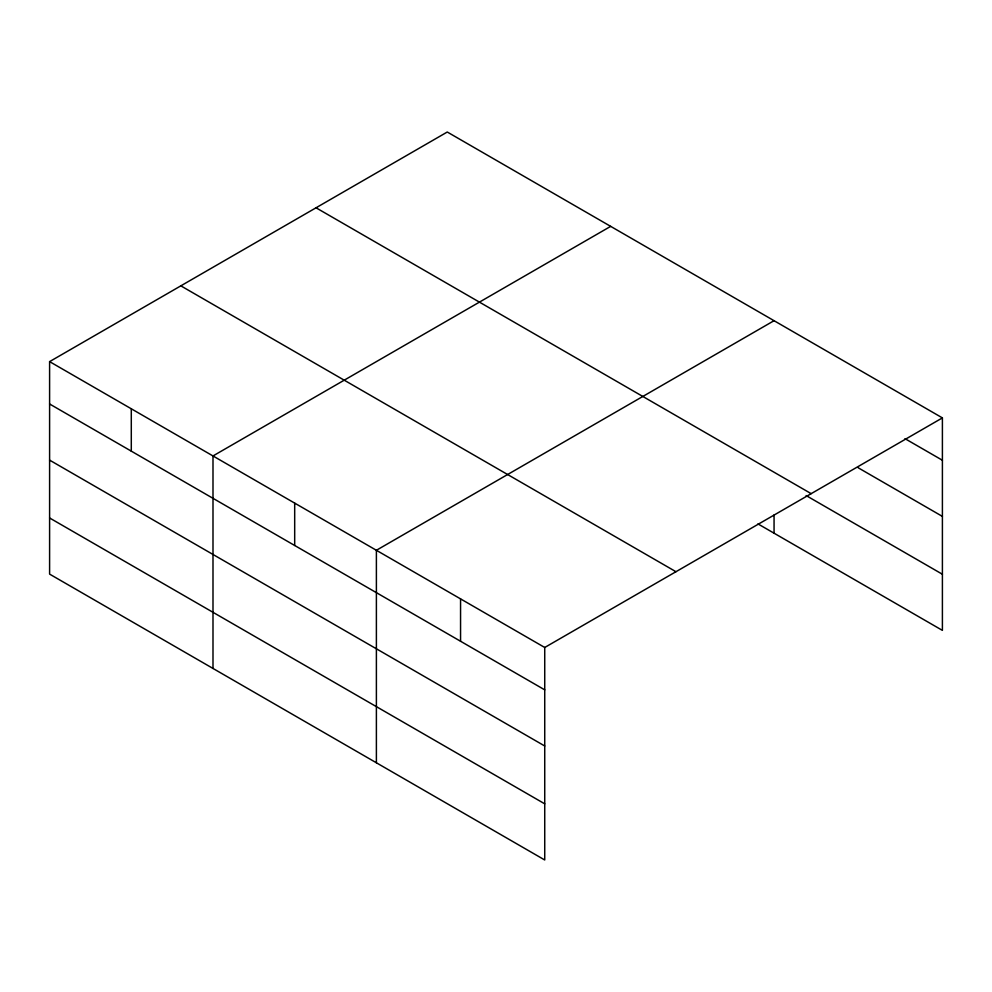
<?xml version="1.0" encoding="UTF-8"?>
<svg xmlns="http://www.w3.org/2000/svg" width="992" height="992" viewBox="0 0 992 992"><rect width="100%" height="100%" fill="white"/><g stroke="black" fill="none" stroke-linecap="round" stroke-linejoin="round"><path stroke-width="1.49" d="M544.732 745.984L544.732 647.478L49.6 361.621L49.6 574.108L544.732 859.977L544.732 745.984L49.6 460.127M757.987 523.912L942.4 630.379L942.4 417.892L447.268 132.023L49.6 361.621M610.663 226.362L212.995 455.948L212.995 668.447M774.058 320.689L376.39 550.287L376.39 762.786M544.732 647.478L942.4 417.892M904.989 438.662L942.4 460.251M858.229 467.802L942.4 516.398M316.039 207.787L811.171 493.656M806.124 495.566L942.4 574.244M180.829 285.845L675.961 571.714M49.6 403.98L544.732 689.849M49.6 517.973L544.732 803.83M774.058 514.984L774.058 533.188M460.561 598.883L460.561 641.254M294.686 503.118L294.686 545.488M131.291 408.778L131.291 451.149"/></g></svg>
